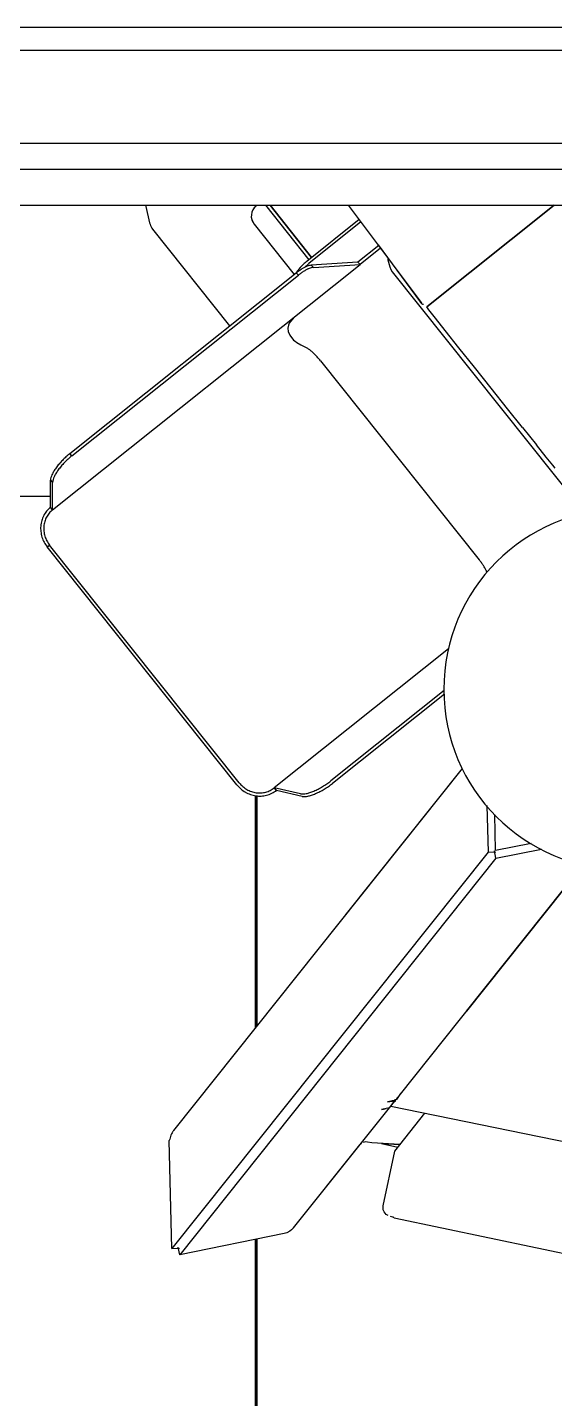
# Model space of a CAD drawing. Header units: millimetres. Extents: x -187347 to 135007, y -6415 to 292048.
# Drawn here: x -41808 to -41603, y 10643 to 11175 of the extents above; entities that cross this region are included whole.
import ezdxf

# ---------------------------------------------------------------- set-up
doc = ezdxf.new("R2010")
doc.units = ezdxf.units.MM
doc.header["$LTSCALE"] = 100
doc.layers.get('0').update_dxf_attribs({"lineweight": 18})
doc.layers.add('Layout Cabinplant', color=30, linetype='Continuous')

# ---------------------------------------------------------------- blocks, each defined once
blk = doc.blocks.new('CP_Giblet area_New')
at = {"color": 0, "linetype": 'Continuous'}
for p, q in [((542.03, -1333.45), (542.03, -2052.78)), ((542.03, -2052.78), (542.03, -1333.45)), ((488.7, -2061.05), (74.89, -1974.38)), ((449.27, -2200.58), (571.97, -2046.73)), ((531.37, -2054.93), (571.97, -2046.73)), ((571.97, -2046.73), (572.56, -2049.65)), ((452.31, -2203.01), (574.97, -2049.2)), ((574.97, -2049.2), (571.99, -2049.28)), ((574.97, -2049.2), (576.01, -2091.06)), ((527.78, -2057.13), (490.6, -2103.76)), ((527.78, -2057.13), (502.09, -2089.35)), ((527.78, -2057.13), (528.52, -2056.36)), ((528.52, -2056.36), (529.18, -2055.85)), ((529.18, -2055.85), (530.34, -2055.24)), ((530.34, -2055.24), (531.37, -2054.93)), ((489.26, -2061.32), (490.15, -2061.55)), ((491.07, -2061.93), (491.81, -2062.42)), ((491.81, -2062.42), (492.65, -2063.42)), ((492.65, -2063.42), (492.95, -2064.23)), ((490.06, -2104.44), (312.04, -2067.97)), ((492.99, -2065.71), (488.53, -2086.98)), ((492.95, -2064.23), (492.99, -2065.71)), ((488.53, -2086.98), (476.82, -2101.66)), ((493.59, -2089.92), (486.54, -2089.47)), ((486.54, -2089.47), (497.43, -2090.17)), ((493.59, -2089.92), (487.29, -2088.53)), ((497.43, -2090.17), (499.06, -2090.48)), ((499.06, -2090.48), (499.9, -2090.52)), ((499.9, -2090.52), (500.73, -2090.34)), ((501.48, -2089.93), (502.09, -2089.35)), ((462.33, -2235.44), (574.36, -2094.96)), ((488.46, -2106.45), (488.01, -2107.01)), ((488.01, -2107.01), (488.46, -2106.45)), ((488.72, -2106.12), (488.19, -2106.45)), ((488.19, -2106.45), (488.38, -2107.09)), ((490.6, -2103.76), (488.46, -2106.45)), ((491.27, -2106.04), (488.46, -2106.45)), ((488.46, -2106.45), (489.46, -2106.51)), ((490.06, -2104.44), (488.72, -2106.12)), ((489.46, -2106.51), (490.5, -2106.18)), ((490.5, -2106.18), (491.27, -2106.04)), ((490.6, -2103.76), (493.63, -2103.08)), ((492.86, -2103.22), (491.85, -2103.51)), ((493.63, -2103.08), (492.86, -2103.22)), ((486.85, -2108.47), (415.38, -2198.08)), ((486.89, -2108.13), (486.14, -2109.35)), ((486.85, -2108.47), (487.6, -2107.67)), ((487.57, -2107.14), (486.89, -2108.13)), ((487.6, -2107.67), (488.01, -2107.01)), ((542.03, -2135.51), (542.03, -2224.9)), ((542.03, -2224.9), (542.03, -2135.51)), ((542.66, -2136.96), (542.08, -2136.96)), ((460.69, -2141.26), (415.38, -2198.08)), ((415.38, -2198.08), (460.69, -2141.26)), ((542.08, -2140.96), (542.66, -2140.96)), ((462.33, -2235.44), (507.88, -2178.32)), ((449.27, -2200.58), (431.58, -2204.16)), ((449.27, -2200.58), (449.86, -2203.5)), ((435.55, -2206.37), (449.37, -2203.58)), ((452.31, -2203.01), (449.33, -2203.08)), ((449.37, -2203.58), (449.72, -2217.62)), ((452.77, -2221.08), (452.31, -2203.01)), ((467.63, -2281.83), (535.29, -2227.87)), ((467.63, -2281.83), (535.29, -2227.87)), ((524.46, -2224.6), (534.38, -2226.9)), ((525.09, -2225.6), (535.29, -2227.87)), ((535.29, -2227.87), (534.38, -2226.9)), ((534.38, -2226.9), (535.29, -2227.87)), ((469.22, -2264.27), (512.71, -2229.59)), ((469.29, -2265.73), (513.35, -2230.59)), ((548.87, -2229.84), (622.44, -2322.09)), ((549.78, -2229.1), (623.36, -2321.36)), ((517.32, -2393.61), (455.75, -2316.41)), ((623.36, -2321.36), (622.44, -2322.09)), ((489.49, -2428.16), (415.91, -2335.9)), ((621.29, -2335.8), (501.99, -2430.93)), ((621.29, -2335.8), (621.28, -2346.4)), ((621.29, -2335.8), (622.15, -2336.71)), ((622.15, -2336.71), (622.11, -2347.24)), ((622.09, -2340.96), (1346.56, -2340.96)), ((622.11, -2347.24), (621.28, -2346.4)), ((426.24, -2351.93), (427.16, -2353.05)), ((427.16, -2353.05), (429.7, -2356.19)), ((429.7, -2356.19), (433.54, -2360.95)), ((438.91, -2367.65), (433.54, -2360.95)), ((613.8, -2356.74), (525.91, -2426.83)), ((614.63, -2357.58), (526.74, -2427.67)), ((613.8, -2356.74), (614.63, -2357.58)), ((438.91, -2367.65), (444.7, -2374.9)), ((444.7, -2374.9), (451.15, -2382.98)), ((451.15, -2382.98), (457.6, -2391.07)), ((457.6, -2391.07), (463.61, -2398.63)), ((463.61, -2398.63), (468.94, -2405.35)), ((524.99, -2399.8), (523.47, -2399.05)), ((526.57, -2400.72), (524.99, -2399.8)), ((527.17, -2401.16), (526.57, -2400.72)), ((527.76, -2401.65), (527.17, -2401.16)), ((529.29, -2403.57), (527.76, -2401.65)), ((529.85, -2404.95), (529.29, -2403.57)), ((468.94, -2405.35), (472.74, -2410.15)), ((527.57, -2410.54), (529.51, -2408.15)), ((528.97, -2409.1), (529.51, -2408.15)), ((529.51, -2408.15), (529.8, -2407.37)), ((529.8, -2407.37), (530, -2406.24)), ((530, -2406.24), (529.85, -2404.95)), ((552.53, -2407.1), (582.45, -2444.62)), ((476.11, -2414.48), (426.64, -2453.93)), ((426.64, -2453.93), (476.11, -2414.48)), ((472.74, -2410.15), (475.23, -2413.33)), ((475.23, -2413.33), (476.11, -2414.48)), ((478, -2415.94), (478.51, -2416.72)), ((478.51, -2416.72), (506.45, -2453.93)), ((494.91, -2438.56), (478.69, -2416.41)), ((489.98, -2429.06), (489.49, -2428.16)), ((490.4, -2430.01), (489.98, -2429.06)), ((491.22, -2432.72), (490.4, -2430.01)), ((493.99, -2437.31), (501.99, -2430.93)), ((520.07, -2429.85), (501.99, -2430.93)), ((502.85, -2431.86), (501.99, -2430.93)), ((501.99, -2430.93), (502.85, -2431.86)), ((502.85, -2431.86), (520.9, -2430.69)), ((520.07, -2429.85), (520.9, -2430.69)), ((523.56, -2429.77), (521.87, -2431.34)), ((525.17, -2429.83), (527.02, -2427.44)), ((526.74, -2427.67), (525.91, -2426.83)), ((543.1, -2446.6), (527.52, -2427.05)), ((491.14, -2433.42), (491.22, -2432.72)), ((494.74, -2438.32), (502.85, -2431.86)), ((501.61, -2447.49), (521.87, -2431.34)), ((502.29, -2448.4), (522.63, -2432.18)), ((536.92, -2453.93), (520.76, -2433.67)), ((520.76, -2433.67), (536.92, -2453.93)), ((538.73, -2453.93), (521.87, -2432.79)), ((538.73, -2453.93), (521.87, -2432.79)), ((583.42, -2446.63), (585.09, -2453.93)), ((1255.67, -2453.93), (312.86, -2453.93)), ((1081.42, -2467.93), (341.06, -2467.93)), ((349.06, -2477.93), (1117.42, -2477.93)), ((349.06, -2513.93), (1117.42, -2513.93)), ((149.06, -2522.93), (1146.42, -2522.93))]:
    blk.add_line(p, q, dxfattribs=at)
at = {"color": 0, "linetype": 'Continuous', "const_width": 0.5}
for points in [[(542.66, -2052.65), (542.66, -1333.45)], [(542.66, -2224.9), (542.66, -2134.71)], [(622.09, -2340.96), (1346.56, -2340.96)]]:
    blk.add_lwpolyline(points, dxfattribs=at)
at = {"color": 0, "linetype": 'Continuous'}
for centre, radius, start, end in [((399.49, -2266.12), 70, 270, 90), ((539.19, -2449.72), 5, 308.5789, 38.564), ((578.55, -2447.74), 5, 12.8572, 38.5715), ((539.19, -2449.72), 5, 16.0684, 27.3171)]:
    blk.add_arc(centre, radius, start, end, dxfattribs=at)
for points in [[(488.7, -2061.05), (488.84, -2061.12), (488.98, -2061.18), (489.12, -2061.25), (489.26, -2061.32)], [(574.36, -2094.96), (574.94, -2094.09), (575.35, -2093.13), (575.64, -2092.08), (576.01, -2091.06)], [(524.46, -2224.6), (523.35, -2224.53), (522.25, -2224.68), (521.53, -2224.85), (520.83, -2225.06), (520.03, -2225.34), (519.25, -2225.66), (518.41, -2226.04), (517.59, -2226.44), (516.73, -2226.9), (515.9, -2227.38), (514.27, -2228.44), (512.71, -2229.59)], [(525.09, -2225.6), (523.99, -2225.53), (522.89, -2225.68), (522.17, -2225.85), (521.46, -2226.06), (520.67, -2226.34), (519.89, -2226.65), (519.05, -2227.03), (518.22, -2227.44), (517.37, -2227.89), (516.53, -2228.38), (514.9, -2229.43), (513.35, -2230.59)], [(549.78, -2229.1), (548.27, -2227.52), (546.48, -2226.25), (545.52, -2225.74), (544.51, -2225.33), (543.48, -2225.03), (542.43, -2224.82), (541.37, -2224.72), (540.31, -2224.72), (539.27, -2224.82), (538.24, -2225.04), (536.22, -2225.79), (534.38, -2226.9)], [(548.87, -2229.84), (547.51, -2228.43), (545.92, -2227.29), (545.06, -2226.84), (544.16, -2226.48), (543.25, -2226.21), (542.31, -2226.02), (541.36, -2225.93), (540.42, -2225.94), (539.49, -2226.04), (538.57, -2226.23), (536.84, -2226.88), (535.29, -2227.87)], [(452.83, -2311.88), (453.44, -2313.03), (454.12, -2314.14), (454.91, -2315.29), (455.75, -2316.41)], [(621.29, -2335.8), (622.62, -2334.5), (623.65, -2332.96), (624.04, -2332.11), (624.35, -2331.23), (624.57, -2330.3), (624.69, -2329.36), (624.73, -2328.4), (624.67, -2327.44), (624.51, -2326.48), (624.27, -2325.54), (623.51, -2323.73), (622.44, -2322.09)], [(622.15, -2336.71), (623.62, -2335.25), (624.75, -2333.52), (625.19, -2332.56), (625.52, -2331.57), (625.76, -2330.54), (625.9, -2329.48), (625.93, -2328.41), (625.86, -2327.34), (625.68, -2326.27), (625.41, -2325.21), (624.56, -2323.19), (623.36, -2321.36)], [(613.8, -2356.74), (615.27, -2355.48), (616.66, -2354.12), (617.32, -2353.42), (617.96, -2352.69), (618.54, -2351.98), (619.09, -2351.24), (619.57, -2350.55), (620.02, -2349.84), (620.38, -2349.19), (620.71, -2348.53), (621.1, -2347.49), (621.28, -2346.4)], [(614.63, -2357.58), (616.1, -2356.32), (617.49, -2354.97), (618.15, -2354.26), (618.79, -2353.53), (619.37, -2352.82), (619.92, -2352.08), (620.4, -2351.39), (620.85, -2350.68), (621.21, -2350.03), (621.54, -2349.37), (621.93, -2348.33), (622.11, -2347.24)], [(517.32, -2393.61), (518.31, -2394.79), (519.38, -2395.92), (519.9, -2396.43), (520.44, -2396.93), (520.96, -2397.37), (521.49, -2397.8), (522.45, -2398.47), (523.47, -2399.05)], [(478.69, -2416.41), (478.5, -2416.23), (478.31, -2416.05), (478.13, -2415.87), (477.94, -2415.72), (477.79, -2415.65), (477.64, -2415.59), (477.5, -2415.55), (477.36, -2415.51)], [(520.07, -2429.85), (520.89, -2429.67), (521.7, -2429.43), (522.19, -2429.22), (522.67, -2428.98), (523.19, -2428.7), (523.71, -2428.39), (524.83, -2427.64), (525.91, -2426.83)], [(520.9, -2430.69), (521.72, -2430.51), (522.53, -2430.27), (523.02, -2430.06), (523.5, -2429.82), (524.02, -2429.54), (524.54, -2429.23), (525.66, -2428.48), (526.74, -2427.67)], [(522.63, -2432.18), (523.94, -2431.05), (525.17, -2429.83)]]:
    blk.add_spline(points, degree=3, dxfattribs=at)

msp = doc.modelspace()

# ---------------------------------------------------------------- block references
at = {"layer": 'Layout Cabinplant', "rotation": 180}
msp.add_blockref('CP_Giblet area_New', (-41176.61, 8652.23, 0), dxfattribs=at)

doc.saveas('drawing.dxf')
